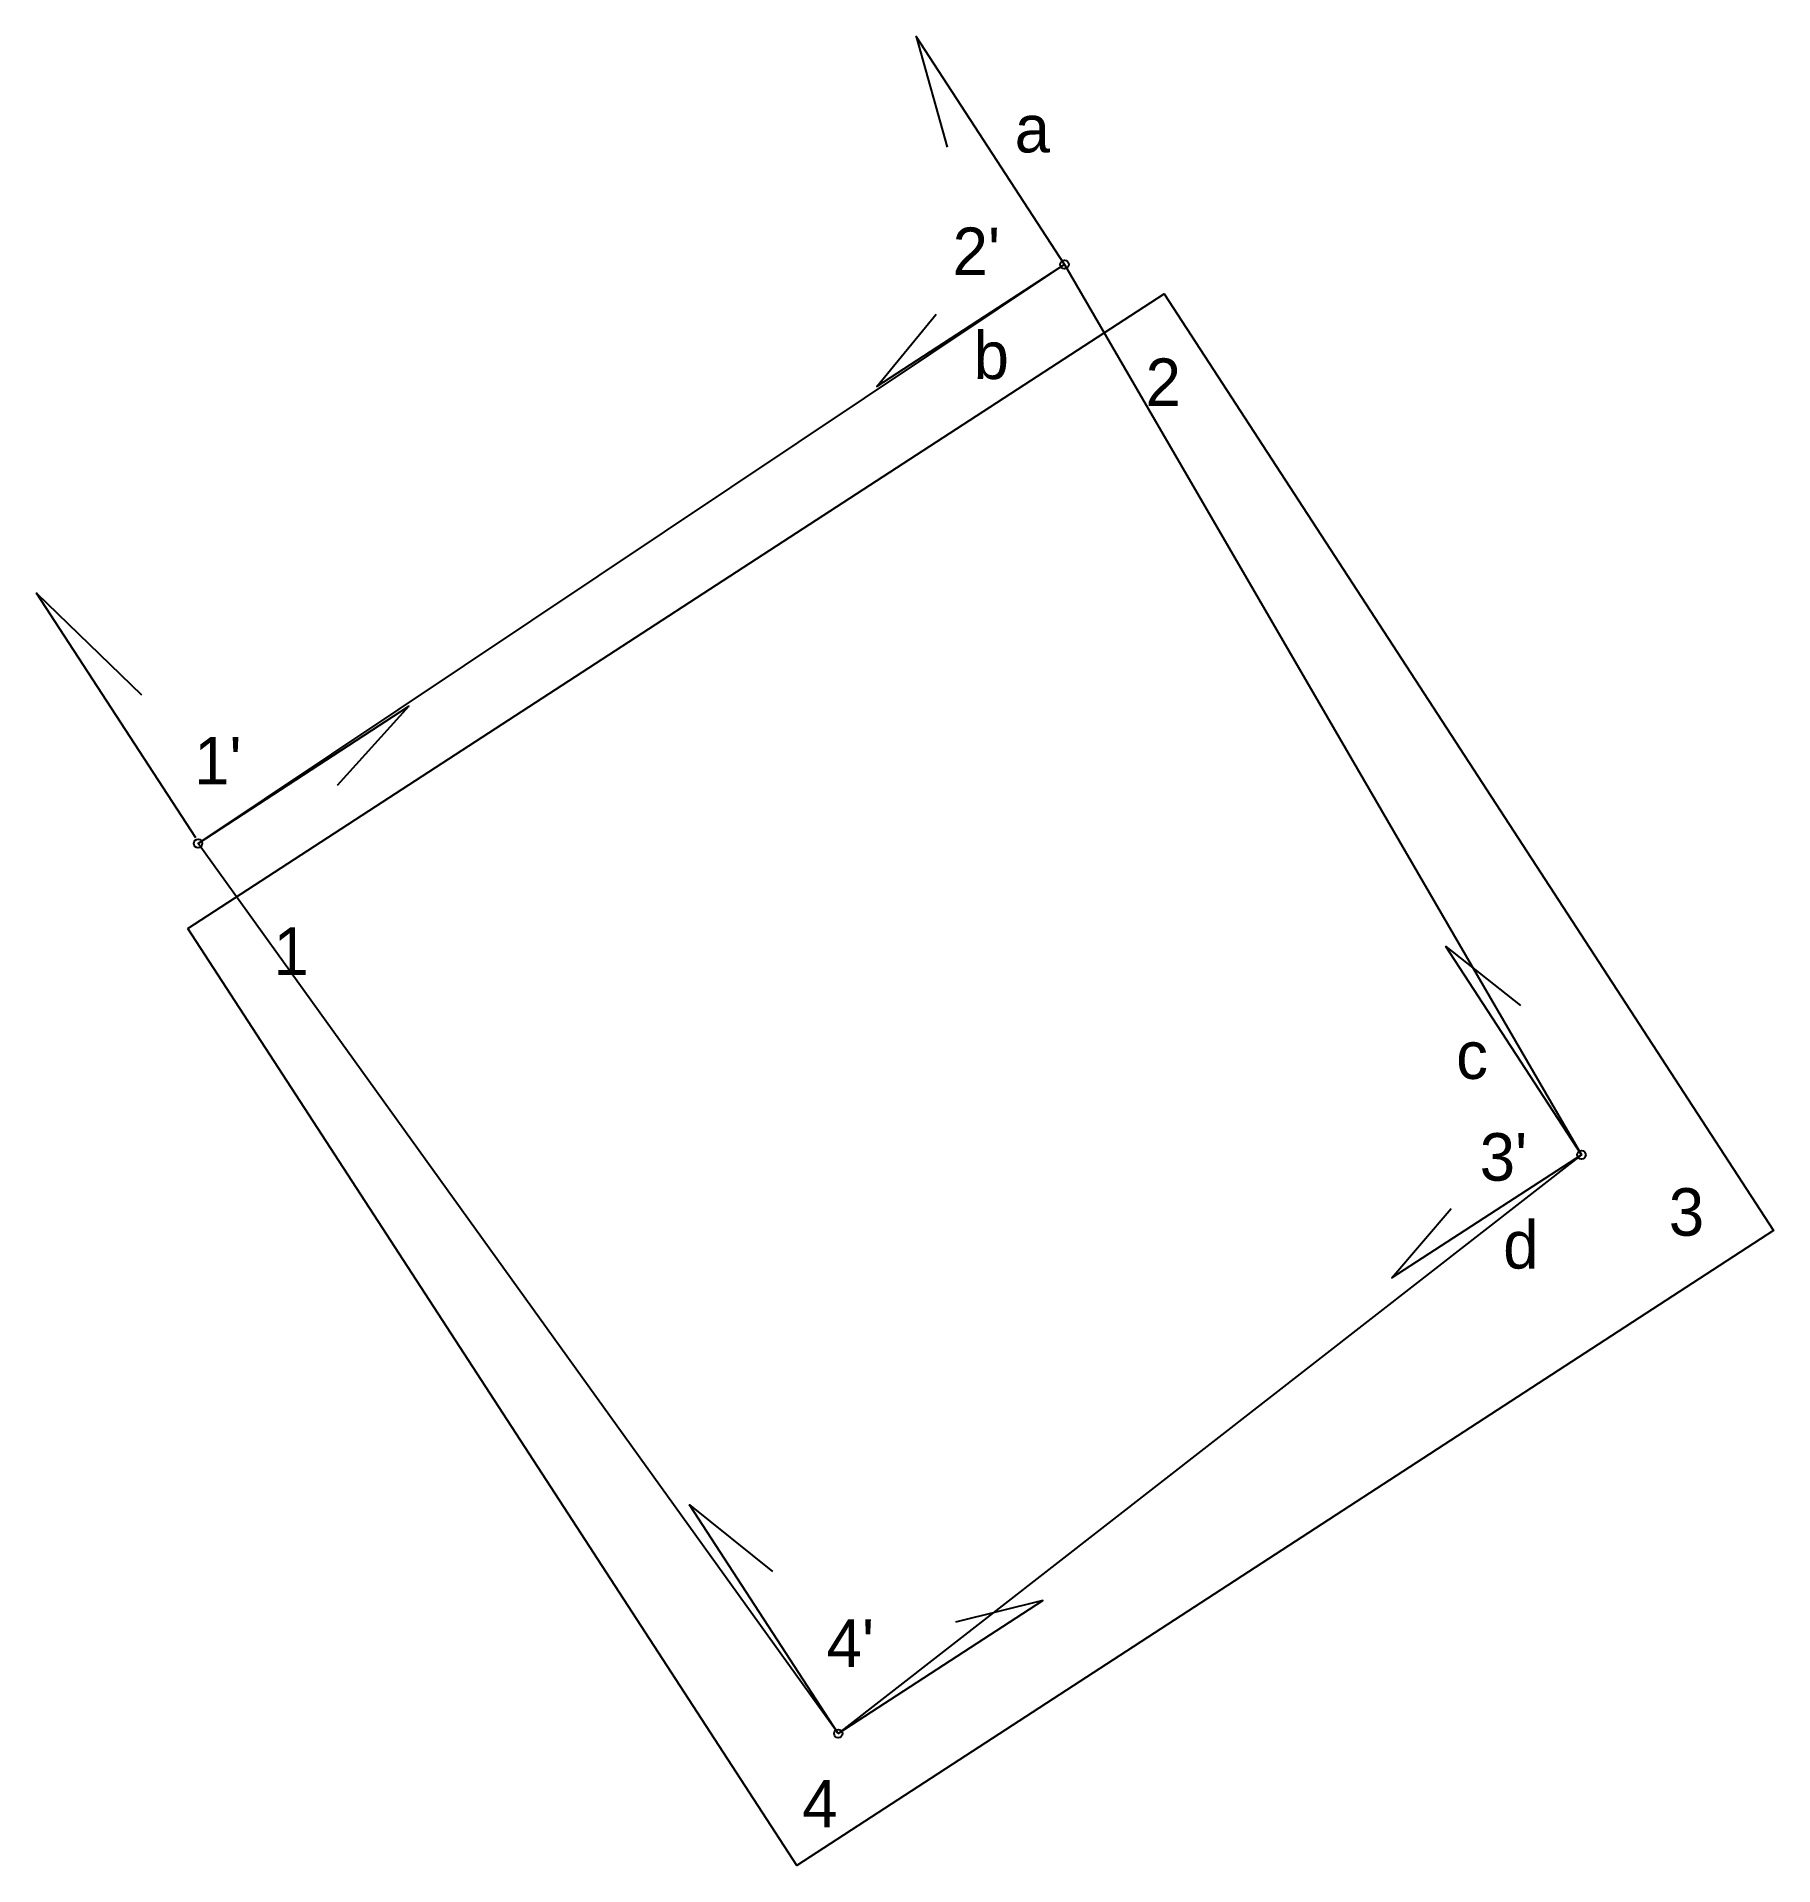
# Model space of a CAD drawing. Extents: x 4516391 to 4517122, y 5822966 to 5823735.
import ezdxf

# ---------------------------------------------------------------- set-up
doc = ezdxf.new("R2010")
doc.units = 0
doc.layers.add('Default', color=7, linetype='Continuous')

msp = doc.modelspace()

# ---------------------------------------------------------------- linework, layer by layer
at = {"layer": 'Default'}
for points in [[(4516823.85, 5823639.5), (4516761.5, 5823735.4), (4516774.44, 5823688.94)], [(4516823.85, 5823639.5), (4516744.96, 5823588.2), (4516769.84, 5823618.65)], [(4516458.44, 5823398.29), (4516391.48, 5823501.28), (4516435.65, 5823458.52)], [(4516459.38, 5823395.99), (4516548.08, 5823453.66), (4516517.96, 5823420.29)], [(4517041.24, 5823265.03), (4516984.24, 5823352.69), (4517015.6, 5823327.8)], [(4517041.24, 5823265.03), (4516961.58, 5823213.23), (4516986.51, 5823242.36)], [(4516728.68, 5823021.51), (4516666.11, 5823117.74), (4516700.97, 5823089.65)], [(4516728.68, 5823021.51), (4516814.73, 5823077.47), (4516777.93, 5823068.43)]]:
    msp.add_lwpolyline(points, dxfattribs=at)
for points in [[(4516728.68, 5823021.51), (4516459.38, 5823395.99), (4516823.85, 5823639.5), (4517041.24, 5823265.03)], [(4516455.07, 5823360.13), (4516865.78, 5823627.18), (4517122.01, 5823233.12), (4516711.3, 5822966.06)]]:
    msp.add_lwpolyline(points, close=True, dxfattribs=at)
for centre in [(4516823.85, 5823639.5), (4516459.38, 5823395.99), (4517041.24, 5823265.03), (4516728.68, 5823021.51)]:
    msp.add_circle(centre, 1.8, dxfattribs=at)

# ---------------------------------------------------------------- texts
for s, p in [('a', (4516802.87, 5823686.66)), ("2'", (4516776.77, 5823635.08)), ('b', (4516785.6, 5823591.33)), ('2', (4516857.94, 5823580)), ("1'", (4516457.72, 5823420.79)), ('1', (4516491.15, 5823340.63)), ('c', (4516988.56, 5823296.93)), ("3'", (4516998.48, 5823254.11)), ('3', (4517078.01, 5823230.96)), ('d', (4517008.33, 5823217.15)), ("4'", (4516723.77, 5823049.56)), ('4', (4516713.54, 5822982.03))]:
    msp.add_text(s, height=20, dxfattribs=at).set_placement(p)

doc.saveas('drawing.dxf')
